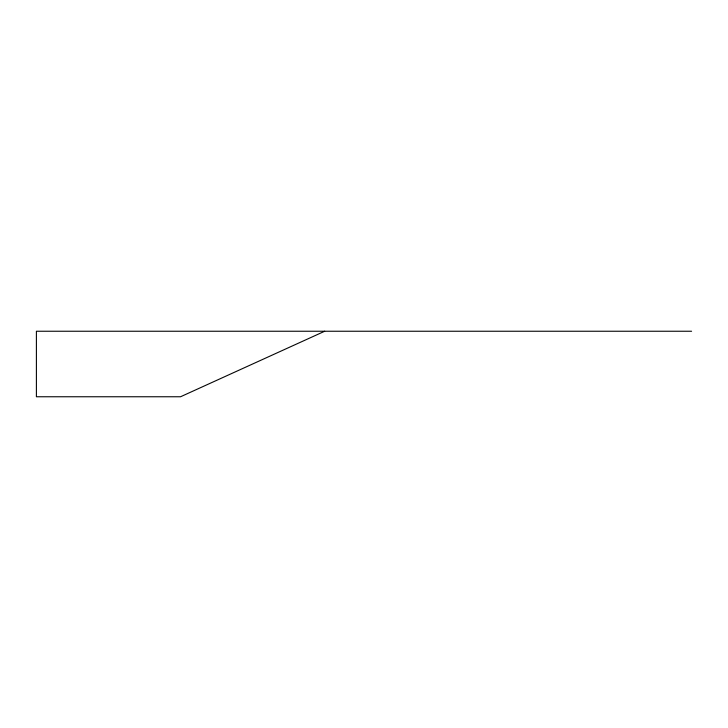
<?xml version="1.0" encoding="UTF-8"?>
<svg xmlns="http://www.w3.org/2000/svg" width="728" height="728" viewBox="0 0 728 728"><rect width="100%" height="100%" fill="white"/><g stroke="black" fill="none" stroke-linecap="round" stroke-linejoin="round"><path stroke-width="1.09" d="M324.688 331.24L180.544 396.76L36.4 396.76L36.4 331.24L691.6 331.24"/></g></svg>
